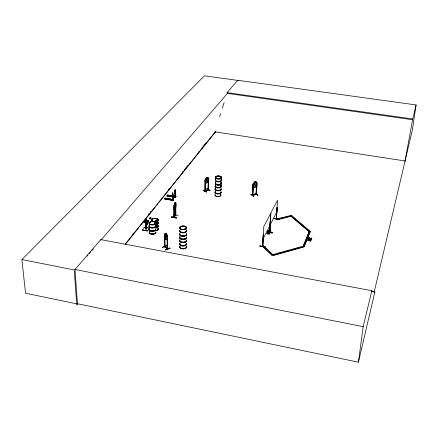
<?xml version="1.0" encoding="UTF-8"?>
<svg xmlns="http://www.w3.org/2000/svg" width="438" height="438" viewBox="0 0 438 438"><rect width="100%" height="100%" fill="white"/><g stroke="black" fill="none" stroke-linecap="round" stroke-linejoin="round"><path stroke-width="0.66" d="M173.393 214.719L178.244 215.43M172.577 192.917L172.512 194.603A1.084 0.328 -80.3 0 0 172.441 196.208L172.528 199.772L172.895 199.279L172.9 195.501A1.084 0.328 -80.3 0 0 172.818 194.105L172.879 194.116A1.084 0.328 -80.3 0 1 172.961 195.512L172.9 195.501M203.369 190.103L203.341 190.284M205 190.815C213.273 188.11 202.799 190.765 205.351 191.11L205.597 179.706L205.126 179.909L204.885 191.16L208.428 189.72M207.502 182.564L208.778 180.363L207.519 182.602L206.314 183.079L205.154 181.77L205.187 179.974L206.413 177.708L207.661 177.253L208.811 178.573L208.499 189.829L208.214 189.939L208.581 180.511M174.499 196.602L174.499 197.095L175.189 196.224L175.26 192.479A1.079 0.323 -80.4 0 0 175.184 191.088L175.173 189.95M174.822 190.41L174.817 191.57A1.079 0.323 -80.4 0 0 174.746 193.163L174.888 196.717L175.255 196.235L175.32 192.49A1.079 0.323 -80.4 0 0 175.244 191.099L175.216 189.868M206.331 183.029L205.192 181.737L205.225 179.974L206.413 177.708L205.822 181.108L206.588 181.858L207.366 181.551L208.159 180.182C208.658 178.529 206.397 175.523 208.619 178.534M208.335 189.326L208.543 189.802L205.022 191.225L205.126 179.909M205.334 191.099L205.411 181.765M203.166 190.404L206.522 192.052L203.358 190.103M206.906 188.898L210.12 190.557L206.955 188.849M174.319 205.46L174.275 217.33M208.039 189.878L208.247 181.294M208.149 189.939L208.455 178.731M208.045 189.473L208.548 189.375L208.094 189.84M227.07 92.615L227.048 93.343L412.585 119.733L416.1 104.939L237.752 80.28L227.07 92.615L412.7 118.983M268.341 233.777L268.335 230.421L267.333 233.301L268.341 233.777L269.091 233.531L268.571 230.487L269.091 233.531M173.333 199.109C172.2 199.137 173.267 198.644 173.021 200.133M172.846 198.967L173.339 199.153M174.746 193.163L174.806 193.174A1.079 0.323 -80.4 0 1 174.882 191.581L175.058 189.84M175.337 195.961L175.129 196.164L175.665 196.021M175.589 196.235L175.424 196.147M252.994 184.102L253.531 183.971L252.994 184.102L252.392 195.364L256.361 194.269M256.914 184.885C256.69 186.725 253.881 188.679 252.983 185.936L253.098 184.195L254.456 182.016L255.841 181.677C257.478 182.465 256.405 183.511 256.996 183.128M253.224 186.654L252.737 195.255C250.892 194.68 262.324 192.244 252.835 195.244M253.29 185.329L253.356 184.009M252.857 194.833L252.485 195.43L253.082 184.174L254.505 182.082L255.814 181.732L257.035 183.15M253.443 183.971L252.923 195.332M250.914 194.45L253.75 196.399L251.138 194.171L250.936 194.428M255.102 193.317L257.944 195.244L255.305 193.229M175.337 196.158L175.178 195.901M256.411 185.8L256.038 194.467L256.454 194.341L257.051 183.1C254.237 179.635 257.068 183.27 256.307 184.666L255.387 185.964L254.516 186.199L253.69 185.367L254.456 182.016M256.668 183.111L256.11 194.45M256.4 194.384L256.805 185.044M259.948 246.298L260.035 245.899L265.187 247.07L259.948 246.287L265.182 247.027M276.515 218.677L276.159 219.257M262.603 245.899L262.51 246.594L262.685 245.855M262.51 246.594L263.671 226.889L270.711 213.355L269.589 232.896L269.414 232.436M263.534 234.182L262.723 246.621L263.353 234.149L262.641 246.32M262.773 246.578L262.888 245.899L262.51 246.09M267.503 249.945L263.66 246.276L263.681 245.899L262.784 246.14L271.916 254.861L271.889 255.239L272.792 254.987L273.339 255.507L303.671 247.059L303.704 246.682L303.14 246.183L271.916 254.861M269.611 232.901L269.129 234.084L266.819 233.673L267.476 232.518L269.671 233L270.251 220.692L269.386 232.863M267.125 231.916L272.19 232.896L269.523 232.583M267.322 231.51C266.835 232.299 272.507 233.29 272.337 232.386L267.317 231.532L272.332 232.403M269.961 230.142L270.301 224.743M270.383 223.391L270.596 220.018L269.928 232.206L270.772 220.046M273.964 218.611L278.902 219.301L273.985 218.365M205.625 179.783L205.187 179.974M272.792 254.987L272.819 254.609M273.339 255.507L273.361 255.124L263.681 245.899M276.367 219.285L277.073 207.377L276.279 219.044M276.356 219.307L277.249 207.404M276.827 219.542L291.817 215.726L291.79 216.087L276.805 219.903L276.323 219.093L290.482 215.496L309.223 231.456L310.197 231.631L304.114 246.742L303.107 246.561L309.223 231.456L310.055 231.237L310.022 231.603L309.19 231.828L303.107 246.561M269.726 231.686L270.087 231.505L270.038 231.965M269.699 232.649L270.941 212.906L277.55 200.204L276.296 219.454L276.805 219.903M269.589 232.463L269.852 231.921M175.742 203.577L175.66 204.962M147.59 221.677L147.907 220.851L146.27 220.095A1.177 0.394 -79.1 0 0 145.81 219.52A1.177 0.394 -79.1 0 0 145.378 221.174A1.177 0.394 -79.1 0 0 145.914 221.458M290.482 215.496L290.454 215.857L309.19 231.828L310.164 231.998M290.969 216.295L290.996 215.934M304.114 246.742L310.197 231.631M309.803 240.396L310.668 241.13L309.491 240.451L307.963 240.637L311.024 240.254L309.803 240.396L311.128 239.794L309.584 239.98L308.423 239.312L308.319 239.761L309.25 240.287L308.319 239.761M309.272 240.035L308.051 240.424L309.25 240.287M308.423 239.312L310.69 240.884L309.825 240.15M309.19 231.828L309.223 231.456M311.429 239.241L310.509 238.458L311.451 238.989L311.347 239.438L310.175 238.759L308.653 238.945L310.197 238.513M309.956 238.349L308.741 238.737L309.929 238.595L309.031 237.829L309.929 238.595M310.482 238.705L311.697 238.562L311.807 238.108L310.263 238.294L309.108 237.631L311.347 239.438M309.491 240.451L309.584 239.98M310.175 238.759L310.263 238.294M310.668 241.13L310.772 240.686M311.024 240.254L311.128 239.794M311.697 238.562L311.807 238.108M156.07 220.823L156.114 224.064L156.536 222.761L156.339 220.555L156.125 220.834M174.899 203.128L174.718 205.805L174.904 206.287L175.101 206.03C175.271 205.515 175.611 202.471 174.85 203.117M268.22 232.217L268.406 230.41M148.411 220.511L148.685 220.56M171.521 217.226L171.619 216.859L176.394 217.954L171.521 217.226L176.383 217.91M171.608 216.892L176.394 217.713M171.608 217.056L176.394 217.954M77.46 303.737L358.41 362.193L363.184 326.649L371.84 290.717L100.8 239.602L75.018 269.458L77.482 304.016L25.519 293.197L21.9 259.548L204.458 75.807L238.568 80.521M371.84 290.717L371.752 291.363L374.851 292.004L371.534 291.374M146.396 222.055L146.894 223.002L147.124 221.332L146.681 221.891L143.976 222.061L143.982 222.373L146.829 219.92L146.757 223.177L145.547 221.683L145.662 226.95M265.187 246.862L260.03 245.904M272.255 232.764L267.306 231.713L272.321 232.633M416.1 104.939L412.393 129.856L374.222 291.883L374.851 292.004M267.87 233.711L268.286 230.448M405.062 160.97L412.585 119.733M147.776 220.823L148.159 220.823M174.757 204.989C172.972 208.543 175.6 210.596 175.895 205.285M175.879 207.163C175.808 194.193 176.547 214.866 174.116 209.523M174.11 205.761L174.647 203.09L174.423 206.78L174.817 207.377C176.602 206.895 174.505 200.401 175.824 203.44L175.709 203.522M175.687 214.702L173.902 217.5L173.913 205.707L175.293 202.367M174.11 207.645L174.767 205.028M155.244 225.521L155.994 226.539C157.74 223.78 157.811 215.343 156.64 225.74L155.928 226.594L155.244 225.521L155.84 220.807L155.271 223.599L155.298 225.532L155.928 226.594M165.969 233.695L165.652 235.983L166.325 237.265L166.632 235.885L166.298 233.947L165.92 233.711M358.41 362.193L374.862 291.96M206.851 177.844L206.424 180.314L206.791 180.861L207.179 180.708C207.732 180.16 207.957 177.363 206.813 177.828M165.756 198.469L173.021 199.739L172.944 200.462L164.633 199.066L165.241 198.058C167.261 197.686 164.442 200.073 166.079 198.2M173.382 199.865L165.093 198.458M173.503 199.712L173.53 199.055L172.687 198.912L173.53 199.055M165.241 198.058L165.126 198.348M175.337 196.744L175.304 197.407L167.048 196.021L167.644 195.03C169.654 194.658 166.867 197.018 168.482 195.173M167.059 196.01L167.196 195.715L175.496 197.144L167.086 195.759M175.808 196.722L167.486 195.441L167.644 195.03M268.335 230.421L267.333 233.301M267.503 233.542L268.302 230.525M175.873 215.178L175.824 207.36M175.534 196.164L175.529 196.881L175.693 195.835L175.693 196.657M175.512 214.943L175.841 214.784M175.72 215.376L175.742 214.954M172.599 193.038L172.441 193.563M174.866 190.136L175.107 189.791M173.147 199.076L173.098 199.92L173.262 198.863L173.339 199.706M255.359 182.082L254.921 182.197L254.418 183.845L254.768 185.214L255.688 184.283L255.332 182.06M260.002 246.156L263.233 246.731M219.602 116.826L220.637 113.562M222.29 108.345L224.152 102.476M146.259 225.794A1.172 0.394 -78.9 0 0 145.662 227.251A1.172 0.394 -78.9 0 0 146.089 227.99A1.172 0.394 -78.9 0 0 146.538 226.276L148.17 221.305M166.878 245.608L162.175 247.377L166.894 245.871M147.54 221.661L146.177 225.778L147.568 221.579M146.401 226.254L147.573 222.542M221.009 177.866L220.352 177.91M220.681 177.691L220.653 178.091M220.281 177.762L220.697 178.167L220.84 177.719M215.967 177.248L215.825 177.198M216.18 177.061L215.775 177.22M251.1 194.373L253.75 196.399M307.963 240.637L308.073 240.177M308.653 238.945L308.763 238.486M309.009 238.075L309.108 237.631M172.988 200.341L173.486 199.509M165.454 198.934L173.136 200.21L164.672 198.797M175.923 196.558L167.639 195.129L167.086 195.857L175.452 197.144M167.677 195.206L175.912 196.58L175.884 196.01L175.041 195.874L174.543 196.941M185.69 228.57C185.92 227.711 186.298 228.674 185.383 228.598M164.825 198.825L165.241 198.157L173.563 199.629L165.865 198.326M185.362 228.395L185.017 228.39L185.761 228.587M185.252 228.488L185.197 228.193M180.226 227.59L180.708 227.486L180.39 227.245M180.516 227.557L180.297 227.289M180.593 227.514L180.286 227.453M144.759 220.796L144.792 220.533M173.908 217.029L174.308 216.87L173.941 217.062M170.82 196.131L170.962 195.742L170.464 195.863M168.307 198.83C168.384 199.153 168.52 199.011 168.219 198.764M170.42 195.824L170.727 196.131L171.034 195.77M157.538 220.391C156.202 220.007 157.505 221.338 157.346 220.259M157.614 220.642L157.171 220.248M147.737 221.88L148.115 220.741M154.652 223.479L154.455 223.818M154.959 223.802L154.822 223.407M157.434 220.692L156.831 220.768L156.755 220.374M152.079 219.558C152.725 220.172 152.079 218.962 152.271 219.75M150.037 222.849L149.593 222.739M149.561 222.794L150.114 222.832L149.659 222.646M262.953 239.192L269.961 225.389M270.487 224.349L276.772 211.976M167.185 248.395L167.65 248.565M167.639 248.992L167.19 248.839L167.519 249.107L167.289 236.46L167.677 249.047C158.841 242.044 172.599 252.819 165.027 246.61M165 246.906L165.011 246.419C164.179 245.696 164.644 247.399 165.006 246.89L164.622 234.374L164.557 246.791M164.579 246.337L165.027 246.484M164.579 246.78L167.486 249.107L167.289 236.46M256.958 184.891L255.535 187.037L254.215 187.42L253.011 185.958M175.49 215.085L174.286 216.969M175.381 197.078L175.884 196.01M172.643 199.367L172.134 200.15L172.134 199.657M175.693 195.835L175.403 195.972M175.359 209.775L174.713 210.601L174.138 209.479M167.666 199.301L168.23 198.562L169.073 198.704L168.51 199.443M171.45 195.666C169.851 197.522 172.616 195.145 170.617 195.529L170.064 196.355L170.617 195.529M173.913 205.707L174.083 205.74M175.824 205.285L175.304 204.19L174.713 205.017L174.423 207.251L174.822 209.249L175.589 207.114L175.293 204.25M166.079 199.033L166.643 198.294L167.48 198.436L166.922 199.175M169.873 195.403C168.263 197.253 171.044 194.888 169.041 195.266L168.482 196.087L169.041 195.266M174.658 203.123L175.304 202.307L175.654 203.418M156.503 219.953L155.851 220.845L155.561 223.161L155.583 224.612L156.027 225.192C157.899 221.201 156.716 218.573 155.906 220.856M147.513 230.963L142.213 229.928L147.513 230.963L149.643 228.214L144.376 227.191L149.643 228.149M142.213 229.994L144.376 227.191M77.674 303.78L76.738 304.957L74.318 271.275M145.876 220.046L145.126 219.909L144.682 220.467L144.704 221.535L143.982 222.373L145.405 221.146M125.164 244.256L215.272 131.893M125.629 243.939L138.463 227.93M139.317 226.862L155.999 206.052M156.853 204.984L157.707 203.916M158.989 202.318L175.671 181.502M176.525 180.44L193.207 159.624M194.061 158.561L215.874 131.345M132.741 234.034L133.595 232.972M148.564 214.341L149.418 213.273M150.272 212.211L151.132 211.143M168.236 189.851L169.09 188.789M182.35 172.282L183.204 171.22M184.059 170.152L184.913 169.09M185.767 168.028L187.907 165.361M198.173 152.588L199.027 151.521M202.017 147.798L202.876 146.73M203.73 145.668L206.298 142.47M164.732 246.687L164.584 234.325C164.792 231.532 168.066 235.321 165.564 233.131M164.683 236.285L164.633 234.308L165.635 233.18L165.175 236.213L165.832 237.889L166.484 238.403L167.141 237.752M165.663 239.022L164.6 236.296L165.613 239.038L166.626 239.838L167.634 238.601M165.63 239L166.681 239.821L167.666 238.644L167.623 236.662L166.582 233.925M204.885 190.744L205.34 190.694M87.063 256.197L87.95 255.168M89.281 253.624L90.617 252.074M91.947 250.531L93.283 248.987M101.282 239.706L227.464 93.398M167.174 248.855L167.13 236.274L166.621 233.947L167.573 236.679M164.524 246.293L164.759 246.506M180.527 227.393L180.155 227.475L180.363 227.256M220.845 177.779L220.281 177.855L220.533 177.68M215.781 177.16L216.197 177.237M174.121 216.821L174.121 217.248M174.072 205.499L174.089 217.544L174.176 217.073M154.411 223.457C153.601 224.185 155.933 224.021 154.953 223.451M157.39 220.653L157.269 220.336M157.549 220.703L157.571 220.407M154.992 223.763L154.63 223.451M156.662 220.473L157.089 220.254M150.059 222.904L149.905 222.597M152.265 219.597L152.134 219.739M149.769 222.586L149.725 222.838M175.627 215.173L174.149 217.494M255.995 194.357C255.266 194.357 257.007 193.514 256.099 194.05M204.946 191.121L205.389 191.061M185.11 228.258L185.389 228.089L185.422 228.543M185.893 228.62L185.991 228.253M157.33 220.528L157.089 220.407M256.405 193.968L256.252 194.275M210.07 190.607L206.911 188.668M208.264 189.523L208.51 189.424M208.729 178.589L208.302 178.66M169.884 247.996L165.312 249.912L170.043 248.368L169.878 247.99L165.323 249.676M164.464 234.429L164.891 234.582M170.524 195.83L170.962 195.819M205.241 191.017L205.362 190.667M220.889 178.063L220.418 178.031M278.727 253.339L280.703 252.792M286.633 251.144L289.929 250.224M294.539 248.943L297.835 248.028M273.361 255.124L303.704 246.682M256.411 194.352L252.595 195.43L252.529 195.03M263.66 246.276L262.762 246.517L271.889 255.239M276.942 219.29L279.515 218.639M280.802 218.31L282.734 217.817M146.38 229.047L145.706 228.926L146.38 229.047L146.226 221.803L145.75 221.918L145.849 226.528M185.318 228.165L185.915 228.324M185.389 228.187L185.575 228.089M185.422 228.439L185.707 228.428M154.346 223.594L154.849 223.823M154.751 223.873L155.178 223.615M155.107 223.539L154.455 223.665M154.658 223.402L154.192 223.687L154.587 223.867M310.241 238.54L311.785 238.354M310.509 238.458L311.719 238.316M154.658 223.555L155.019 223.725M154.488 223.709L154.997 223.489M185.613 228.444L185.263 228.384M170.727 196.054L170.431 195.956M146.314 225.805L146.122 225.773A1.172 0.394 -78.9 0 0 145.525 227.18A1.172 0.394 -78.9 0 0 145.914 228.001M214.85 131.827L405.533 161.042M172.786 192.868L172.758 192.808M172.512 194.603L172.446 194.592A1.084 0.328 -80.3 0 0 172.375 196.197L172.463 199.761M175.003 195.928L175.841 196.071M175.003 196.323L175.841 196.465M167.086 195.857L175.424 197.253L167.086 195.917M165.717 198.578L172.977 199.794M164.672 198.896L173.125 200.226M255.14 193.267L257.779 195.26M274.024 218.463L278.902 219.312L273.974 218.551M269.003 232.244L272.146 232.792M268.998 232.408L272.135 232.972M174.078 207.59L174.713 208.729M175.309 207.935L174.669 208.663M269.025 234.073L266.819 233.635M303.14 246.183L304.147 246.364M146.352 220.133L147.102 220.265M146.259 220.243L146.407 220.117A1.177 0.394 -79.1 0 0 145.909 219.597A1.177 0.394 -79.1 0 0 145.531 221.36A1.177 0.394 -79.1 0 0 146.161 221.267L147.726 221.705M144.682 220.467L145.432 220.599L145.454 221.672M147.776 221.94L147.705 221.601M144.704 221.535L143.976 222.061L146.829 219.92L146.894 223.002M75.018 269.458L363.184 326.649M21.9 259.548L75.062 270.109M185.362 228.559L185.055 228.34M156.952 220.692L156.662 220.489M268.631 232.879L269.167 233.29M203.314 190.322L206.522 192.052M291.817 215.726L310.055 231.237M293.871 217.861L295.436 219.192M296.997 220.517L298.037 221.404M299.603 222.734L301.163 224.064M302.209 224.951L310.022 231.603M268.948 251.319L270.87 253.153M167.573 195.321L175.884 196.503L175.375 197.314M146.188 222.175L146.757 223.177L146.692 220.095M146.188 222.05L146.757 223.177L146.226 221.803M268.543 230.448L268.998 233.049M268.51 230.552L268.79 233.706M268.483 230.421L268.554 231.647M100.8 239.602L100.833 240.227M146.068 223.544L146.095 224.858M146.139 226.835L146.183 228.811M145.876 227.848L145.903 229.162M164.732 234.642L164.874 246.988L164.803 246.249M174.187 207.645L174.171 209.528M172.813 193.076L172.879 194.116M172.687 198.912L172.687 199.41M175.622 195.819L175.622 196.646M175.66 207.327L175.654 215.419M175.501 207.541L175.49 215.392M175.041 195.874L175.047 196.366M156.152 221.365A3.301 1.653 -1.4 0 1 151.532 219.892A3.301 1.653 -1.4 0 1 156.306 218.365A3.301 1.653 -1.4 0 1 156.892 221.13M155.32 221.77A3.29 1.648 -1.4 0 1 151.614 219.876A3.29 1.648 -1.4 0 1 156.552 218.71A3.29 1.648 -1.4 0 1 156.886 221.404A3.285 1.643 -1.4 0 0 156.552 218.721A3.285 1.643 -1.4 0 0 151.619 219.881A3.285 1.643 -1.4 0 0 155.32 221.776M155.32 221.601A3.301 1.653 -1.4 0 1 151.597 219.701A3.301 1.653 -1.4 0 1 156.558 218.529A3.301 1.653 -1.4 0 1 156.892 221.228M155.063 224.064A3.329 1.681 -1.5 0 1 149.457 223.977A3.329 1.681 -1.5 0 1 152.183 221.442A3.329 1.681 -1.5 0 1 155.485 223.67M157.943 225.794A3.285 1.67 -1.5 0 1 156.246 228.023M157.987 228.554A3.285 1.675 -1.5 0 1 156.289 230.793M157.97 228.368A3.269 1.67 -1.5 0 1 156.278 230.602M157.981 225.592A3.329 1.692 -1.5 0 1 156.262 227.853M157.981 225.422A3.329 1.692 -1.4 0 1 156.256 227.683M157.937 225.241A3.285 1.664 -1.4 0 1 156.24 227.47M157.894 221.935A3.29 1.659 -1.4 0 1 156.93 223.911M157.899 222.488A3.29 1.659 -1.4 0 1 156.935 224.47M157.937 222.285A3.334 1.681 -1.4 0 1 156.963 224.294M157.937 222.115A3.34 1.681 -1.4 0 1 156.957 224.125M157.981 228.439A3.285 1.675 -1.5 0 1 156.284 230.678M155.769 229.381A3.307 1.692 -1.6 0 1 152.112 231.384A3.307 1.692 -1.6 0 1 149.429 229.129M155.813 229.184A3.356 1.714 -1.6 0 1 152.101 231.215A3.356 1.714 -1.6 0 1 149.385 228.926M149.473 231.899A3.312 1.703 -1.6 0 0 152.156 234.171A3.312 1.703 -1.6 0 0 155.819 232.151A3.296 1.697 -1.6 0 1 152.161 234.16A3.296 1.697 -1.6 0 1 149.489 231.899M155.802 231.965A3.296 1.692 -1.6 0 1 152.156 233.974A3.296 1.692 -1.6 0 1 149.484 231.718M155.474 223.845A3.318 1.67 -1.5 0 1 149.982 224.491A3.318 1.67 -1.5 0 1 151.34 221.727A3.318 1.67 -1.5 0 1 155.682 223.418M155.813 232.036A3.312 1.703 -1.6 0 1 152.156 234.056A3.312 1.703 -1.6 0 1 149.473 231.784M155.78 226.304A3.362 1.708 -1.6 0 1 151.614 227.848A3.362 1.708 -1.6 0 1 149.32 225.603M155.764 228.822A3.312 1.692 -1.6 0 1 152.101 230.826A3.312 1.692 -1.6 0 1 149.418 228.57M155.72 226.057A3.318 1.681 -1.6 0 1 152.052 228.05A3.318 1.681 -1.6 0 1 149.369 225.805M155.808 229.014A3.356 1.714 -1.6 0 1 152.101 231.045A3.356 1.714 -1.6 0 1 149.38 228.756M155.775 226.134A3.362 1.703 -1.6 0 1 151.608 227.678A3.362 1.703 -1.6 0 1 149.32 225.433M155.517 226.364A3.318 1.681 -1.6 0 1 151.203 227.399A3.318 1.681 -1.6 0 1 149.358 225.247M147.398 221.009A1.024 0.339 -79.1 0 1 147.765 220.303A1.024 0.339 -79.1 0 1 148.049 220.577M148.028 221.289A1.024 0.339 -79.1 0 1 147.803 221.995M147.36 222.143A1.024 0.339 -79.1 0 1 147.305 221.529M146.401 226.517A1.172 0.394 -78.9 0 1 146.029 227.859M150.037 217.96A0.652 0.526 36.8 0 1 150.552 217.347A0.652 0.526 36.8 0 1 151.23 218.069A0.652 0.526 36.8 0 1 150.48 218.431M186.457 234.253A3.405 1.768 -0.3 0 1 183.265 236.356A3.405 1.768 -0.3 0 1 179.711 234.445M186.506 234.051A3.455 1.796 -0.3 0 1 182.816 236.175A3.455 1.796 -0.3 0 1 179.859 233.788M186.446 236.991A3.405 1.779 -0.3 0 1 182.81 239.104A3.405 1.779 -0.3 0 1 179.892 236.734M186.249 230.18A3.466 1.785 -0.3 0 1 183.281 232.737A3.466 1.785 -0.3 0 1 179.865 230.355M186.462 233.678A3.411 1.768 -0.3 0 1 183.27 235.781A3.411 1.768 -0.3 0 1 179.711 233.87M186.478 230.826A3.416 1.763 -0.3 0 1 183.281 232.912A3.416 1.763 -0.3 0 1 179.717 231.012M186.506 233.876A3.455 1.796 -0.3 0 1 182.821 236A3.455 1.796 -0.3 0 1 179.859 233.613M186.249 229.999A3.466 1.785 -0.3 0 1 183.281 232.562A3.466 1.785 -0.3 0 1 179.865 230.18M186.484 230.246A3.416 1.757 -0.3 0 1 183.281 232.337A3.416 1.757 -0.3 0 1 179.717 230.437M186.396 243.939A3.384 1.796 -0.4 0 1 182.788 246.068A3.384 1.796 -0.4 0 1 179.887 243.681M186.446 243.736A3.433 1.818 -0.4 0 1 182.783 245.899A3.433 1.818 -0.4 0 1 179.843 243.479M186.385 246.758A3.384 1.807 -0.4 0 1 182.777 248.904A3.384 1.807 -0.4 0 1 179.881 246.501M186.374 246.567A3.373 1.796 -0.4 0 1 182.777 248.707A3.373 1.796 -0.4 0 1 179.892 246.315M186.429 237.423A3.394 1.774 -0.3 0 1 183.254 239.531A3.394 1.774 -0.3 0 1 179.711 237.62M186.391 246.638A3.384 1.807 -0.4 0 1 182.777 248.784A3.384 1.807 -0.4 0 1 179.881 246.386M186.446 237.243A3.405 1.779 -0.3 0 1 182.81 239.356A3.405 1.779 -0.3 0 1 179.892 236.985M186.468 240.352A3.438 1.812 -0.4 0 1 182.794 242.499A3.438 1.812 -0.4 0 1 179.848 240.09M186.402 243.369A3.389 1.796 -0.4 0 1 182.788 245.499A3.389 1.796 -0.4 0 1 179.892 243.112M186.418 240.555A3.394 1.785 -0.4 0 1 182.799 242.674A3.394 1.785 -0.4 0 1 179.892 240.298M186.446 243.561A3.433 1.818 -0.4 0 1 182.783 245.723A3.433 1.818 -0.4 0 1 179.843 243.304M186.468 240.177A3.438 1.812 -0.4 0 1 182.799 242.323A3.438 1.812 -0.4 0 1 179.848 239.914M186.424 239.986A3.394 1.785 -0.4 0 1 183.243 242.105A3.394 1.785 -0.4 0 1 179.706 240.183M215.408 183.172A3.006 1.396 1.5 0 1 215.742 182.854A3.011 1.396 1.5 0 0 215.403 183.172M220.976 182.876A3.055 1.418 1.5 0 1 220.133 184.639A3.055 1.418 1.5 0 1 216.208 184.475A3.055 1.418 1.5 0 1 215.704 182.657M215.337 185.789A3.006 1.402 1.5 0 0 218.458 187.678A3.006 1.402 1.5 0 0 220.861 185.679A3.011 1.407 1.5 0 1 218.458 187.688A3.006 1.402 1.5 0 1 215.337 185.832A3.011 1.407 1.5 0 0 218.458 187.688A3.006 1.402 1.5 0 0 220.861 185.717M220.861 185.509A3 1.402 1.5 0 1 218.852 187.486A3 1.402 1.5 0 1 215.206 185.98M220.872 185.575A3.011 1.407 1.5 0 1 218.463 187.579A3.011 1.407 1.5 0 1 215.332 185.69M221.07 179.733A3.061 1.407 1.5 0 1 220.221 181.485A3.061 1.407 1.5 0 1 216.29 181.321A3.061 1.407 1.5 0 1 215.786 179.514M220.944 182.542A3.006 1.391 1.5 0 1 220.111 184.272A3.011 1.396 1.5 0 1 216.246 184.119A3.011 1.396 1.5 0 1 215.748 182.323M215.753 182.328A3.006 1.391 1.5 0 0 216.252 184.113A3.006 1.391 1.5 0 0 220.111 184.272A3.011 1.396 1.5 0 0 220.949 182.536M221.026 179.919A3.017 1.391 1.5 0 1 220.194 181.65A3.017 1.391 1.5 0 1 216.312 181.491A3.017 1.391 1.5 0 1 215.814 179.706M220.982 182.712A3.055 1.418 1.5 0 1 220.139 184.475A3.055 1.418 1.5 0 1 216.213 184.31A3.055 1.418 1.5 0 1 215.71 182.493M221.075 179.569A3.061 1.407 1.5 0 1 220.226 181.321A3.061 1.407 1.5 0 1 216.29 181.157A3.061 1.407 1.5 0 1 215.786 179.35M221.042 179.394A3.017 1.391 1.5 0 1 220.204 181.124A3.017 1.391 1.5 0 1 216.323 180.96A3.017 1.391 1.5 0 1 215.83 179.18M220.955 192.304A2.995 1.418 1.5 0 1 217.9 193.974A2.995 1.418 1.5 0 1 215.178 192.068M220.998 192.118A3.039 1.44 1.5 0 1 217.9 193.81A3.039 1.44 1.5 0 1 215.146 191.882M220.615 194.543A2.995 1.429 1.4 0 1 218.223 196.58A2.995 1.429 1.4 0 1 215.113 194.664M220.621 194.434A2.995 1.429 1.4 0 1 218.223 196.47A2.995 1.429 1.4 0 1 215.113 194.554M220.851 185.975A3 1.402 1.5 0 1 218.452 187.973A3 1.402 1.5 0 1 215.337 186.084M220.861 185.805A3.011 1.407 1.5 0 1 218.458 187.809A3.011 1.407 1.5 0 1 215.326 185.92M221.086 189.013A3.044 1.429 1.5 0 1 217.987 190.694A3.044 1.429 1.5 0 1 215.222 188.773M220.966 191.784A2.995 1.418 1.5 0 1 217.91 193.448A2.995 1.418 1.5 0 1 215.195 191.548M221.042 189.194A3 1.413 1.5 0 1 217.982 190.853A3 1.413 1.5 0 1 215.255 188.959M221.004 191.959A3.039 1.44 1.5 0 1 217.905 193.651A3.039 1.44 1.5 0 1 215.151 191.724M221.091 188.849A3.044 1.429 1.5 0 1 217.987 190.53A3.044 1.429 1.5 0 1 215.228 188.608M221.059 188.674A3 1.413 1.5 0 1 217.998 190.327A3 1.413 1.5 0 1 215.272 188.439M155.78 222.323L156.147 223.331L155.813 225.302L156.262 223.462L156.574 224.3L156.749 224.081L156.371 223.03L156.694 221.146L156.262 222.882L155.961 222.104L155.78 222.323M174.636 206.44L174.954 207.442L174.631 209.337L175.052 207.574L175.479 208.203L175.156 207.163L175.441 205.362L175.058 207.015L174.663 206.386M174.904 205.006L174.91 208.159C175.529 207.661 175.375 204.316 174.959 205.017M150.053 218.409L150.311 218.551L150.086 218.359M169.9 248.198L165.34 249.895L169.906 248.226M148.602 220.199L148.624 220.894L148.602 220.199M150.404 224.404A3.329 1.681 -1.5 0 0 155.693 223.145A3.329 1.681 -1.5 0 0 151.055 221.502A3.329 1.681 -1.5 0 0 150.404 224.404M148.143 222.061A1.024 0.339 -79.1 0 0 148.285 220.374A1.024 0.339 -79.1 0 0 147.65 221.59A1.024 0.339 -79.1 0 0 148.143 222.061M149.604 218.507A0.652 0.526 36.8 0 0 150.628 218.94A0.652 0.526 36.8 0 0 150.327 217.949A0.652 0.526 36.8 0 0 149.604 218.507M182.81 239.225A3.405 1.779 -0.3 0 0 186.446 237.111A3.405 1.779 -0.3 0 1 182.81 239.252A3.405 1.779 -0.3 0 1 179.892 236.881A3.405 1.779 -0.3 0 0 182.81 239.225M181.184 229.145A3.427 1.757 -0.2 0 0 186.55 227.826A3.427 1.757 -0.2 0 0 181.661 226.118A3.427 1.757 -0.2 0 0 181.184 229.145M181.195 229.43A3.416 1.752 -0.2 0 0 186.533 228.11A3.416 1.752 -0.2 0 0 181.666 226.408A3.416 1.752 -0.2 0 0 181.195 229.43M181.184 229.249A3.427 1.757 -0.2 0 0 186.55 227.924A3.427 1.757 -0.2 0 0 181.661 226.216A3.427 1.757 -0.2 0 0 181.184 229.249M218.918 185.033A3.006 1.396 1.5 0 0 220.933 183.068A3.011 1.396 1.5 0 1 218.918 185.033A3.011 1.396 1.5 0 1 215.261 183.527A3.006 1.396 1.5 0 0 218.918 185.033M216.821 178.458A3.022 1.38 1.5 0 0 221.458 177.445A3.022 1.38 1.5 0 0 217.034 176.076A3.028 1.385 1.5 0 0 216.821 178.474A3.028 1.385 1.5 0 0 221.464 177.461A3.028 1.385 1.5 0 0 217.029 176.081A3.022 1.38 1.5 0 0 216.821 178.458M216.815 178.731A3.017 1.38 1.5 0 0 221.447 177.719A3.011 1.374 1.5 0 0 217.034 176.35A3.017 1.38 1.5 0 0 216.815 178.731A3.011 1.374 1.5 0 0 221.436 177.713A3.017 1.38 1.5 0 0 217.029 176.35A3.011 1.374 1.5 0 0 216.821 178.726"/></g></svg>
